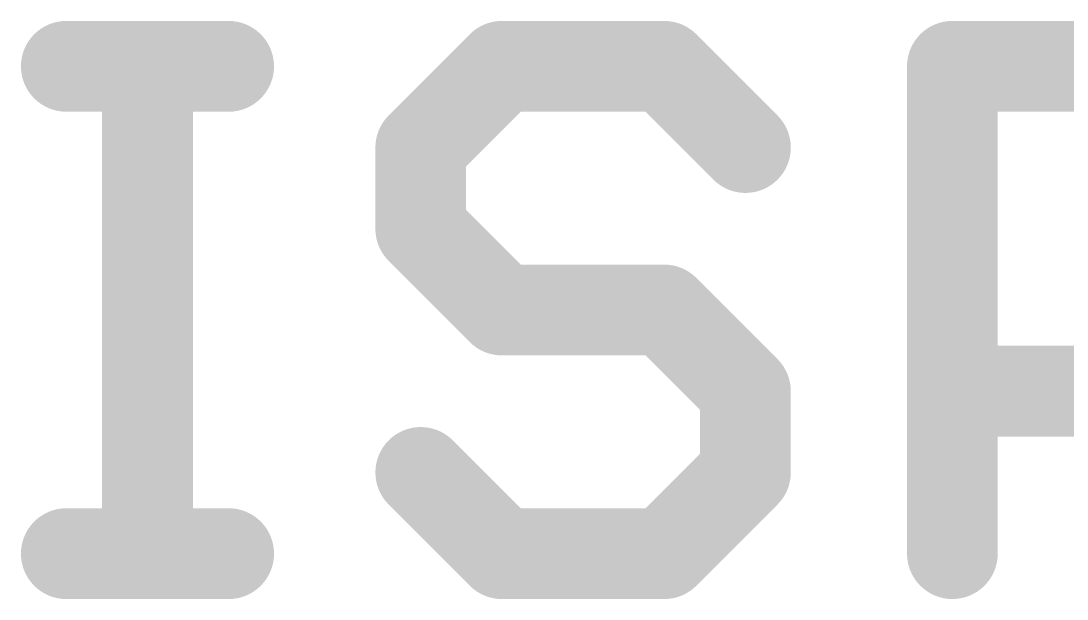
# Model space of a CAD drawing. Extents: x -15.6 to 66.2, y -11.4 to 53.5.
# Drawn here: x 37.029 to 40.25, y 8.509 to 10.288 of the extents above; entities that cross this region are included whole.
import ezdxf

# ---------------------------------------------------------------- set-up
doc = ezdxf.new("R2010")
doc.units = 0
doc.layers.add('21', color=41, linetype='CONTINUOUS')

msp = doc.modelspace()

# ---------------------------------------------------------------- linework, layer by layer
at = {"layer": '21', "const_width": 0.2794}
for points in [[(37.1683, 10.1486), (37.6683, 10.1486)], [(37.4183, 8.6487), (37.4183, 10.1486)], [(38.5097, 10.1486), (38.2598, 9.8986)], [(39.0097, 10.1486), (38.5097, 10.1486)], [(39.2597, 9.8986), (39.0097, 10.1486)], [(39.8969, 8.6487), (39.8969, 10.1486)], [(39.8969, 10.1486), (40.6469, 10.1486)], [(38.2598, 9.8986), (38.2598, 9.6486)], [(38.2598, 9.6486), (38.5097, 9.3986)], [(38.5097, 9.3986), (39.0097, 9.3986)], [(39.0097, 9.3986), (39.2597, 9.1487)], [(39.2597, 9.1487), (39.2597, 8.8987)], [(40.6469, 9.1487), (39.8969, 9.1487)], [(38.5097, 8.6487), (38.2598, 8.8987)], [(39.2597, 8.8987), (39.0097, 8.6487)], [(37.1683, 8.6487), (37.6683, 8.6487)], [(39.0097, 8.6487), (38.5097, 8.6487)]]:
    msp.add_lwpolyline(points, dxfattribs=at)
at = {"layer": '21', "const_width": 0.1397}
for points in [[(37.1683, 10.2184, 1), (37.1683, 10.0787)], [(37.4882, 10.1486, 1), (37.3485, 10.1486)], [(37.6683, 10.0787, 1), (37.6683, 10.2184)], [(38.5097, 10.2184, 1), (38.5097, 10.0787)], [(38.5591, 10.0992, 1), (38.4603, 10.198)], [(39.0591, 10.198, 1), (38.9603, 10.0992)], [(39.0097, 10.0787, 1), (39.0097, 10.2184)], [(39.9668, 10.1486, 1), (39.8271, 10.1486)], [(39.8969, 10.2184, 1), (39.8969, 10.0787)], [(38.3296, 9.8986, 1), (38.1899, 9.8986)], [(38.2104, 9.948, 1), (38.3092, 9.8492)], [(39.2103, 9.8492, 1), (39.3091, 9.948)], [(38.3092, 9.698, 1), (38.2104, 9.5992)], [(38.1899, 9.6486, 1), (38.3296, 9.6486)], [(38.5097, 9.4685, 1), (38.5097, 9.3288)], [(39.0591, 9.448, 1), (38.9603, 9.3492)], [(39.0097, 9.3288, 1), (39.0097, 9.4685)], [(38.4603, 9.3492, 1), (38.5591, 9.448)], [(39.3295, 9.1487, 1), (39.1898, 9.1487)], [(39.8969, 9.2185, 1), (39.8969, 9.0788)], [(39.2103, 9.0993, 1), (39.3091, 9.1981)], [(38.3092, 8.9481, 1), (38.2104, 8.8493)], [(39.3091, 8.8493, 1), (39.2103, 8.9481)], [(39.1898, 8.8987, 1), (39.3295, 8.8987)], [(37.1683, 8.7186, 1), (37.1683, 8.5788)], [(37.6683, 8.5788, 1), (37.6683, 8.7186)], [(38.5097, 8.7186, 1), (38.5097, 8.5788)], [(38.4603, 8.5993, 1), (38.5591, 8.6981)], [(38.9603, 8.6981, 1), (39.0591, 8.5993)], [(39.0097, 8.5788, 1), (39.0097, 8.7186)], [(37.3485, 8.6487, 1), (37.4882, 8.6487)], [(39.8271, 8.6487, 1), (39.9668, 8.6487)]]:
    msp.add_lwpolyline(points, format="xyb", dxfattribs=at)

doc.saveas('drawing.dxf')
